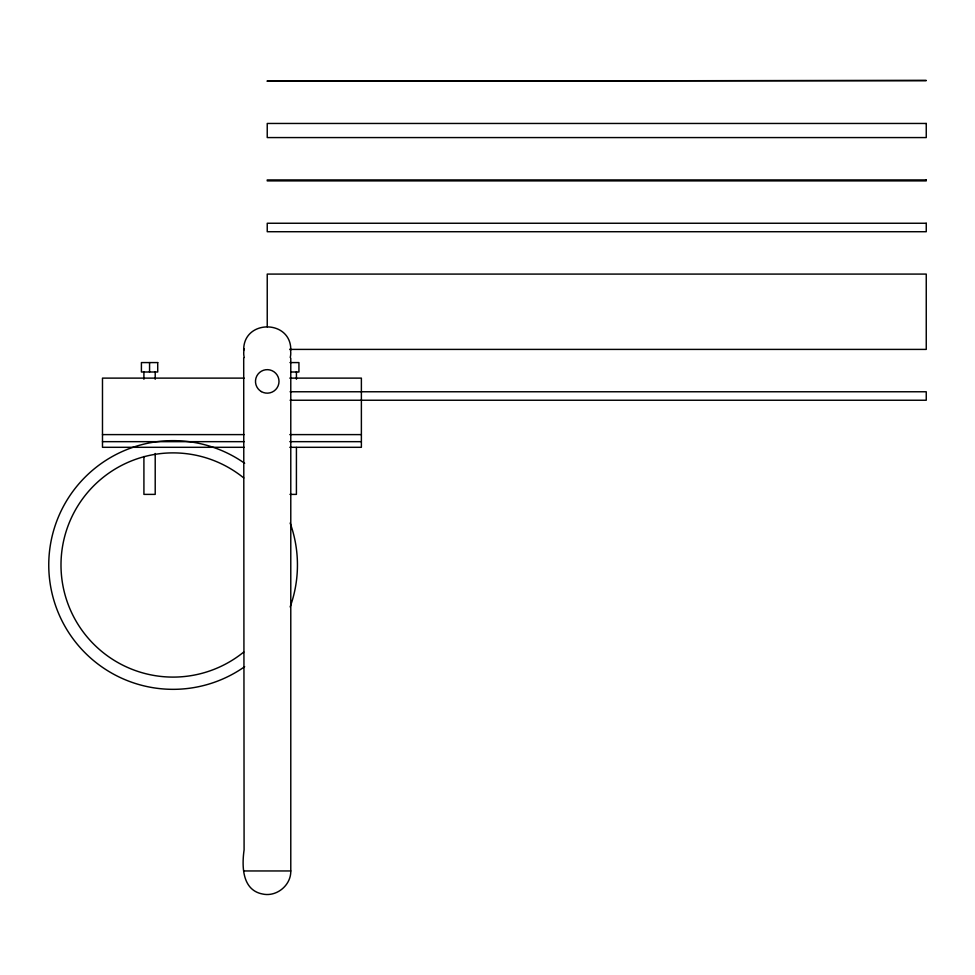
<?xml version="1.0" encoding="UTF-8"?>
<svg xmlns="http://www.w3.org/2000/svg" width="975" height="975" viewBox="0 0 975 975"><rect width="100%" height="100%" fill="white"/><g stroke="black" fill="none" stroke-linecap="round" stroke-linejoin="round"><path stroke-width="1.46" d="M290.782 362.578L290.782 870.955C291.098 885.263 276.608 897.146 262.653 894.026C242.019 890.199 241.776 866.227 244.091 849.908L243.701 358.093M243.701 350.135C243.189 319.178 291.293 319.178 290.782 350.135M290.075 349.403L926.25 349.403L926.25 274.085L267.235 274.085L267.235 326.808M289.977 362.578L298.935 362.578L298.935 371.999L290.782 371.999M244.116 378.117L102.485 378.117L102.485 447.306L244.116 447.306M289.807 378.117L361.384 378.117L361.384 447.306L289.807 447.306M290.075 391.767L926.25 391.767L926.25 400.237L290.075 400.237M102.485 434.606L244.116 434.606M289.807 434.606L361.384 434.606M102.485 441.663L244.116 441.663M289.807 441.663L361.384 441.663M289.977 494.386L296.412 494.386L296.424 447.415M243.726 870.955L290.757 870.955M296.424 371.67L296.424 379.251M290.782 358.093L290.782 361.64M155.208 371.67L155.208 379.251M155.208 453.485L155.208 494.386L143.922 494.386L143.91 456.507M149.565 362.578L149.565 371.999M143.91 371.67L143.91 379.251M290.233 348.818A23.534 20.463 0 0 1 290.233 357.52M244.238 357.52A23.534 20.463 0 0 1 244.238 348.818M290.148 523.027A124.349 124.349 0 0 1 290.148 606.95M244.664 666.681A124.349 124.349 0 0 1 80.279 647.729A124.349 124.349 0 0 1 80.279 482.247A124.349 124.349 0 0 1 244.664 463.308M243.762 652.031A112.113 112.113 0 0 1 91.138 641.477A112.113 112.113 0 0 1 91.138 488.499A112.113 112.113 0 0 1 243.762 477.957M926.25 80.523L267.235 81.096L926.25 80.523M926.25 123.459L267.235 123.459L267.235 137.572L926.25 137.572L926.25 123.459M926.25 179.936L267.235 179.936L267.235 180.887L926.25 180.887L926.25 179.936M926.25 223.251L267.235 223.251L267.235 231.721L926.25 231.721L926.25 223.251M157.718 362.578L141.412 362.578L141.412 371.999L157.718 371.999L157.718 362.578M261.361 391.597A11.773 11.773 0 0 0 279.008 381.408A11.773 11.773 0 0 0 261.361 371.219A11.773 11.773 0 0 0 261.361 391.597"/></g></svg>
